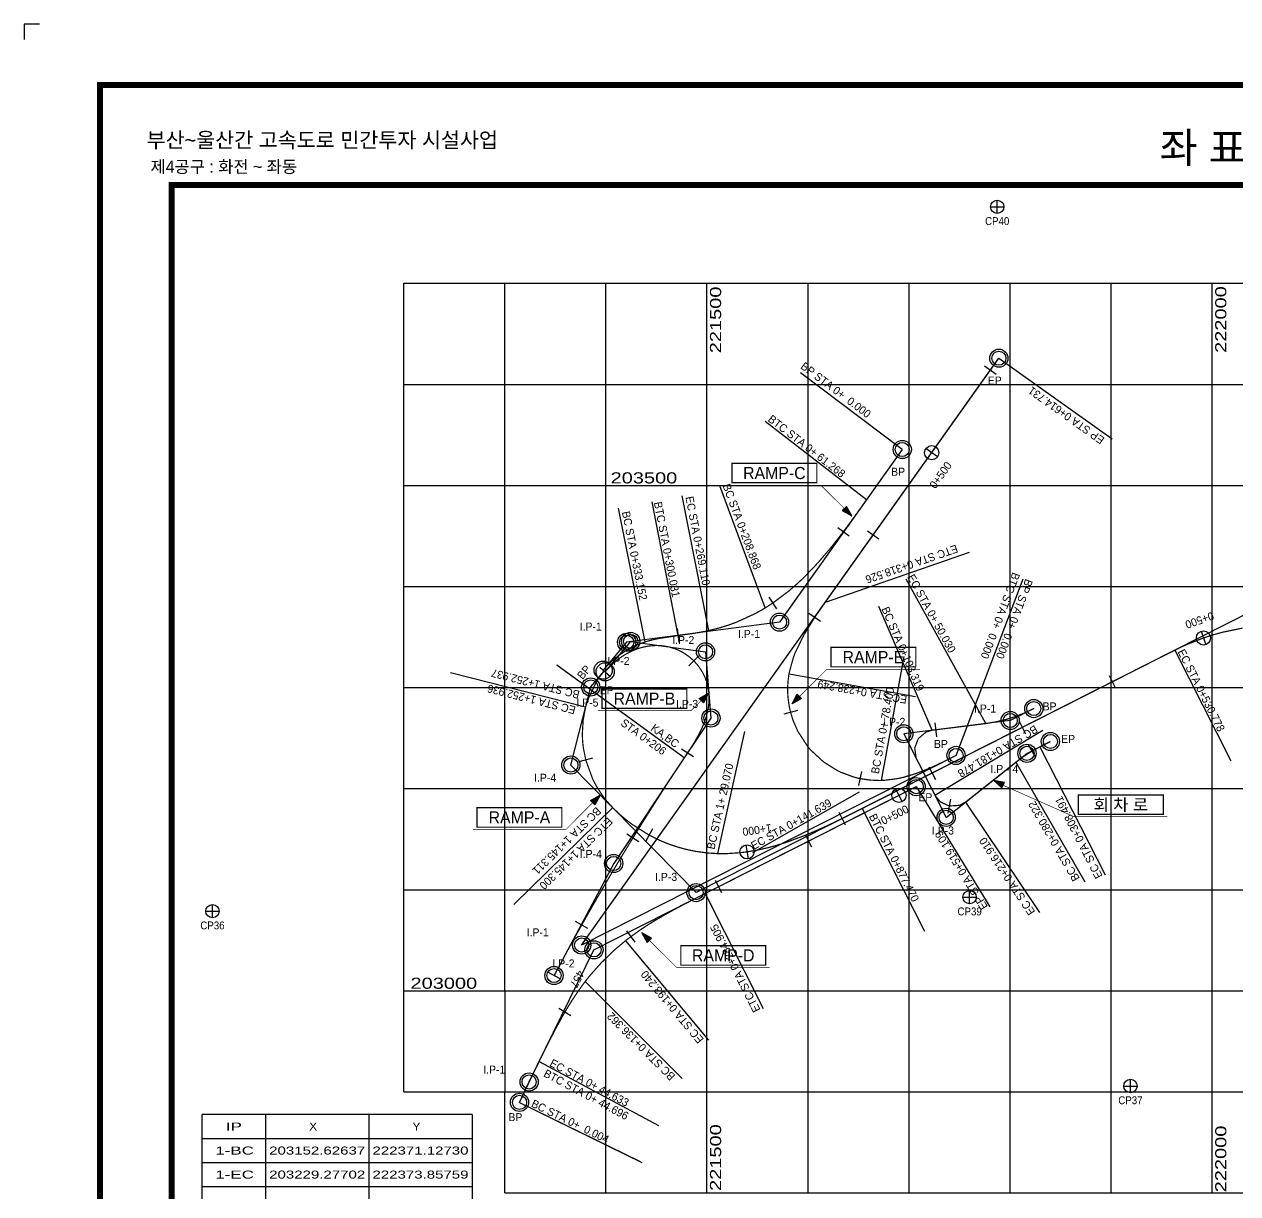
# Model space of a CAD drawing. Header units: millimetres. Extents: x 0 to 841, y 0 to 594.
# Drawn here: x 0 to 400.3, y 208.3 to 594 of the extents above; entities that cross this region are included whole.
import ezdxf
from ezdxf.enums import TextEntityAlignment as Align

# ---------------------------------------------------------------- set-up
doc = ezdxf.new("R2010")
doc.units = ezdxf.units.MM
doc.header["$LTSCALE"] = 10
for name, color, linetype in [('CA-ALGN-CNTL', 2, 'Continuous'), ('CA-ALGN-IPLN', 1, 'Continuous'), ('CA-ALGN-STSM', 2, 'Continuous'), ('CA-ALGN-SUBL', 1, 'Continuous'), ('CA-ALGN-SUBT', 2, 'Continuous'), ('CA-ALGN-TEXT', 3, 'Continuous'), ('CA-LEAL', 1, 'Continuous'), ('CA-LEAT', 3, 'Continuous'), ('CA-TABL-LIN1', 4, 'Continuous'), ('CA-TABL-LIN2', 1, 'Continuous'), ('CA-TABL-TEX1', 6, 'Continuous'), ('CA-TABL-TEX2', 3, 'Continuous'), ('CV-GRID-BORD', 4, 'Continuous'), ('CV-GRID-LINE', 1, 'Continuous'), ('CV-GRID-TEXT', 4, 'Continuous'), ('CV-SURV-SYMB', 3, 'Continuous'), ('CV-SURV-TEXT', 3, 'Continuous'), ('CX-BORD', 3, 'Continuous'), ('CX-BORD-LIN1', 4, 'Continuous'), ('CX-BORD-LIN2', 3, 'Continuous'), ('CX-BORD-TEX2', 7, 'Continuous'), ('CX-BORD-TEX3', 6, 'Continuous'), ('CX-MISC', 2, 'Continuous'), ('CZ-LIN1', 7, 'Continuous')]:
    doc.layers.add(name, color=color, linetype=linetype)
doc.styles.add('GHG1', font='Dotum.ttf')
doc.styles.add('RP2', font='Dotum.ttf')
doc.styles.add('TB_TEXT', font='Dotum.ttf')
doc.styles.add('TB_WBTXT', font='Dotum.ttf')
doc.styles.add('TB_WMTXT', font='Dotum.ttf')

# ---------------------------------------------------------------- blocks, each defined once
blk = doc.blocks.new('CXBLKA1-KHCA-부산~울산409_K2H')
at = {"layer": 'CX-BORD-LIN1', "const_width": 2}
blk.add_lwpolyline([(821, 20), (25, 20), (25, 574), (821, 574)], close=True, dxfattribs=at)
at = {"layer": 'CX-MISC'}
blk.add_lwpolyline([(5, 594), (0, 594), (0, 589)], dxfattribs=at)
at = {"layer": 'CX-BORD-LIN1', "style": 'TB_TEXT'}
for tag, height, p in [('TR_RNUM4', 3, (310.11, 46.64)), ('TR_RDAT4', 3.5, (342.5, 47)), ('TR_DGN4', 3.5, (484.12, 47)), ('TR_CHK4', 3.5, (524.12, 47)), ('TR_APP4', 3.5, (564.12, 47)), ('TR_RNUM3', 3, (310.11, 40.64)), ('TR_RDAT3', 3.5, (342.5, 41)), ('TR_DGN3', 3.5, (484.12, 41)), ('TR_CHK3', 3.5, (524.12, 41)), ('TR_APP3', 3.5, (564.12, 41)), ('TR_RNUM2', 3, (310.11, 34.64)), ('TR_RDAT2', 3.5, (342.5, 35)), ('TR_DGN2', 3.5, (484.12, 35)), ('TR_CHK2', 3.5, (524.12, 35)), ('TR_APP2', 3.5, (564.12, 35)), ('TR_RNUM1', 3, (310.11, 28.64)), ('TR_RDAT1', 3.5, (342.5, 29)), ('TR_DGN1', 3.5, (484.12, 29)), ('TR_CHK1', 3.5, (524.12, 29)), ('TR_APP1', 3.5, (564.12, 29))]:
    blk.add_attdef(tag, text='', height=height, dxfattribs=at).set_placement(p, align=Align.MIDDLE_CENTER)
for tag, p in [('TR_RCON4', (367.3, 47)), ('TR_RCON3', (367.3, 41)), ('TR_RCON2', (367.3, 35)), ('TR_RCON1', (367.3, 29))]:
    blk.add_attdef(tag, text='', height=3.5, dxfattribs=at).set_placement(p, align=Align.MIDDLE_LEFT)
at = {"layer": 'CX-BORD-LIN2', "style": 'TB_TEXT'}
blk.add_attdef('TD_VERSION', text='', height=3, rotation=90, dxfattribs=at).set_placement((825.5, 68.01), align=Align.MIDDLE_CENTER)
at = {"layer": 'CX-BORD-TEX2', "style": 'TB_WMTXT'}
for tag, height, p in [('TB_CNAME', 5, (40.34, 551.83)), ('TB_CSCOP', 4, (41.63, 543.83))]:
    blk.add_attdef(tag, text='', height=height, dxfattribs=at).set_placement(p, align=Align.BOTTOM_LEFT)
at = {"layer": 'CX-BORD-TEX2', "style": 'TB_WBTXT'}
for tag, height, p in [('TB_MTITIL', 10, (423, 553.33)), ('TB_STITL', 7, (423, 538.33))]:
    blk.add_attdef(tag, text='', height=height, dxfattribs=at).set_placement(p, align=Align.MIDDLE_CENTER)
at = {"layer": 'CX-BORD-TEX3', "style": 'TB_TEXT'}
for tag, height, p in [('TD_DCOMP', 4.5, (242.5, 45)), ('TD_CSECT', 4.5, (636, 45)), ('TD_DNAME_TOP', 4.5, (780, 45)), ('TD_DNAME_MAIN', 4.5, (780, 39.01)), ('TD_CCOMP', 4.5, (242.5, 35)), ('TD_HSCAL', 4.5, (651.7, 35.24)), ('TD_VSCAL', 4.5, (680.78, 35.24)), ('TD_DNAME_BOT', 3, (780, 33.65)), ('TD_CNAME', 4.5, (90, 25.75)), ('TD_FIELD', 4.5, (207.5, 25.53)), ('TD_CSTEP', 4.5, (278.24, 25.53)), ('TD_DWGCODE', 4.5, (666, 25.39)), ('TD_DWGNO', 4.5, (780, 25.39))]:
    blk.add_attdef(tag, text='', height=height, dxfattribs=at).set_placement(p, align=Align.MIDDLE_CENTER)
at = {"layer": 'CX-BORD-TEX3', "style": 'TB_TEXT', "width": 0.9}
blk.add_attdef('TD_CDIST', text='', height=4, dxfattribs=at).set_placement((681, 45), align=Align.MIDDLE_CENTER)

msp = doc.modelspace()

# ---------------------------------------------------------------- linework, layer by layer
at = {"layer": 'CA-ALGN-CNTL', "const_width": 0.4}
for points in [[(307.4, 352.88), (307.4, 352.88), (305.91, 352.13), (305.62, 351.98), (302.03, 350.21), (301.88, 350.14), (301.42, 349.92), (300.97, 349.71), (300.67, 349.57), (300.37, 349.43), (299.91, 349.22), (298.39, 348.55), (295.29, 347.31), (294.67, 347.08), (294.35, 346.97), (290.53, 345.8), (290.21, 345.72), (288.91, 345.41), (287.93, 345.21), (283.8, 344.68), (283.47, 344.66), (283.37, 344.66), (283.3, 344.66), (282.83, 344.64), (282.3, 344.62), (281.97, 344.62), (279, 344.75), (278.87, 344.77), (276.33, 345.13), (276.17, 345.16), (275.68, 345.26), (274.86, 345.44), (274.7, 345.48), (273.9, 345.69), (273.57, 345.78), (269.36, 347.34), (268.31, 347.85), (268.16, 347.92), (263.65, 350.76), (259.5, 354.6), (258.84, 355.36), (258.59, 355.67), (258.32, 356), (255.16, 360.9), (253.69, 364.26), (253.52, 364.73), (252.79, 367.12), (252.36, 369.07), (252.33, 369.23), (252.22, 369.89), (252.19, 370.06), (251.95, 372.04), (251.93, 372.37), (251.86, 373.54), (251.85, 373.7), (251.85, 374.04), (251.84, 374.7), (251.87, 375.87), (252, 377.7), (252.04, 378.03), (252.17, 379.02), (252.22, 379.35), (252.28, 379.76), (252.39, 380.34), (253.71, 385.14), (254.3, 386.71), (257.22, 392.7), (260.75, 398.35), (260.94, 398.63), (261.69, 399.73), (262.08, 400.27), (262.17, 400.41), (264, 403), (264.19, 403.27), (264.29, 403.41), (264.58, 403.81), (266.51, 406.53), (266.61, 406.66), (266.9, 407.07), (267.19, 407.48), (267.38, 407.75), (267.48, 407.89), (268.44, 409.24), (272.21, 414.54), (272.31, 414.68), (272.4, 414.81), (276.17, 420.11), (276.94, 421.2), (277.04, 421.33), (279.65, 425), (279.74, 425.13), (280.03, 425.54), (280.32, 425.95), (280.48, 426.17), (280.57, 426.3), (280.71, 426.49), (281.58, 427.72), (282.54, 429.07), (282.74, 429.35), (283.51, 430.43), (283.7, 430.7), (283.9, 430.97), (284.48, 431.79), (284.77, 432.2), (285.15, 432.74), (285.35, 433.01), (286.99, 435.32), (287.08, 435.46), (287.76, 436.41), (288.22, 437.06), (288.44, 437.36), (289.11, 438.31), (289.5, 438.85), (291.28, 441.35), (291.63, 441.84), (292.2, 442.66), (292.4, 442.93), (294.52, 445.91), (294.91, 446.46), (295.49, 447.27), (296.45, 448.63), (296.84, 449.17), (297.81, 450.53), (298, 450.8), (298.58, 451.62), (298.77, 451.89), (299.35, 452.71), (300.13, 453.79), (300.42, 454.2), (301.86, 456.24), (302.06, 456.51), (303.22, 458.14), (303.99, 459.22), (307.08, 463.57), (310.94, 469), (314.81, 474.44), (318.67, 479.87), (321.52, 483.87)], [(289.64, 453.77), (289.16, 453.09), (286.84, 449.83), (286.65, 449.56), (286.36, 449.16), (286.16, 448.88), (285.78, 448.34), (284.23, 446.17), (283.75, 445.49), (283.56, 445.22), (282.4, 443.59), (281.91, 442.91), (281.72, 442.64), (280.56, 441.01), (280.37, 440.74), (279.79, 439.92), (279.4, 439.38), (278.92, 438.7), (278.82, 438.56), (278.34, 437.88), (278.24, 437.75), (278.05, 437.48), (277.8, 437.13), (277.18, 436.25), (276.99, 435.98), (276.41, 435.17), (276.12, 434.76), (275.92, 434.49), (275.73, 434.22), (275.15, 433.4), (274.17, 432.05), (273.98, 431.78), (270.22, 426.68), (267.16, 422.73), (266.85, 422.33), (266.12, 421.43), (261.79, 416.36), (257.17, 411.55), (255.23, 409.72), (252.22, 407.1), (246.88, 403.1), (244.4, 401.5), (243.5, 400.97), (241.17, 399.67), (235.12, 396.89), (232.62, 395.96), (228.79, 394.78), (228.47, 394.7), (226.21, 394.14), (225.85, 394.06), (224.9, 393.86), (224.58, 393.79), (222.94, 393.49), (222.28, 393.37), (222.12, 393.35), (220.8, 393.14), (220.64, 393.11), (218.99, 392.87), (218.66, 392.82), (217, 392.6), (216.67, 392.55), (216.01, 392.47), (215.68, 392.42), (215.68, 392.42), (215.67, 392.42), (215.35, 392.38), (209.1, 391.41), (208.44, 391.27), (208.18, 391.21), (208.02, 391.18), (207.95, 391.16), (207.86, 391.14), (207.79, 391.13), (207.69, 391.1), (207.31, 391.01), (205.38, 390.49), (204.85, 390.32), (202.71, 389.54), (201.33, 388.93), (201.03, 388.79), (200.44, 388.5), (200.29, 388.42), (198.54, 387.44), (198.4, 387.36), (196.86, 386.36), (196.59, 386.16), (196.05, 385.77), (194.74, 384.74), (194.24, 384.31), (193.5, 383.64), (193.01, 383.17), (192.08, 382.22), (191.85, 381.98), (190.99, 381), (190.98, 380.99), (190.98, 380.99), (190.98, 380.99)], [(401.92, 394.87), (395.39, 393.52), (392.5, 392.73), (392.18, 392.63), (391.7, 392.49), (391.07, 392.29), (390.59, 392.14), (389.64, 391.82), (389.01, 391.61), (383.73, 389.55), (382.82, 389.14), (382.06, 388.8), (379.58, 387.6), (378.91, 387.26), (378.02, 386.81), (376.83, 386.21), (375.05, 385.31), (372.97, 384.25), (370.88, 383.2), (370.44, 382.97), (368.51, 381.99), (368.48, 381.98), (368.36, 381.92), (366.42, 380.94), (365.98, 380.71), (365.38, 380.41), (365.23, 380.34), (364.94, 380.19), (363, 379.21), (362.41, 378.91), (358.99, 377.18), (355.12, 375.22), (353.04, 374.17), (349.17, 372.21), (347.09, 371.15), (344.71, 369.95), (344.71, 369.95), (341.14, 368.14), (340.4, 367.77), (340.34, 367.74), (338.17, 366.64), (337.28, 366.19), (335.2, 365.13), (334.3, 364.68), (330.88, 362.95), (330.59, 362.8), (329.25, 362.12), (326.87, 360.92), (326.72, 360.84), (324.49, 359.71), (324.19, 359.56), (323.6, 359.26), (323.3, 359.11), (322.56, 358.73), (320.03, 357.45), (317.35, 356.1), (312.45, 353.62), (312, 353.39), (311.4, 353.09), (310.66, 352.71), (309.17, 351.96), (309.03, 351.88), (305.75, 350.23), (305.46, 350.08), (304.27, 349.48), (303.82, 349.25), (299.95, 347.29), (299.81, 347.22), (299.51, 347.07), (299.36, 346.99), (299.21, 346.92), (297.72, 346.16), (297.72, 346.16), (294.45, 344.51), (294.16, 344.36), (293.56, 344.06), (292.97, 343.75), (292.97, 343.75), (291.18, 342.85), (289.32, 341.91), (289.32, 341.91), (288.5, 341.5), (288.21, 341.35), (287.61, 341.04), (281.66, 338.03), (281.07, 337.73), (280.77, 337.58), (280.03, 337.21), (279.88, 337.13), (276.47, 335.4), (275.72, 335.02), (275.12, 334.72), (274.82, 334.57), (273.78, 334.05), (273.63, 333.97), (272.44, 333.37), (272, 333.15), (271.25, 332.78), (269.76, 332.04), (267.81, 331.09), (265.25, 329.87), (263.74, 329.17), (257.62, 326.52), (251.37, 324.21), (248.19, 323.22), (247.96, 323.16), (247.96, 323.16), (246.58, 322.77), (244.97, 322.36), (243.02, 321.91), (243.02, 321.91), (242.89, 321.88), (242.72, 321.85), (242.63, 321.82), (238.43, 321.08), (236.11, 320.79), (235.78, 320.76), (231.79, 320.5), (228.76, 320.5), (226.13, 320.65), (225.79, 320.68), (225.13, 320.74), (221.83, 321.19), (221.4, 321.27), (219.54, 321.63), (219.21, 321.71), (218.56, 321.86), (217.91, 322.02), (217.43, 322.14), (216.95, 322.27), (216.14, 322.5), (215.03, 322.83), (213.45, 323.36), (213.13, 323.47), (212.2, 323.82), (210.65, 324.44), (209.12, 325.11), (206.14, 326.6), (200.51, 330.16), (198.91, 331.36), (197.88, 332.2), (196.99, 332.96), (196.86, 333.07), (195.65, 334.17), (195.58, 334.24), (195.39, 334.42), (194.13, 335.66), (194.13, 335.66), (194.13, 335.66), (192.18, 337.81), (190.95, 339.38), (189.1, 342.15), (188.12, 343.9), (187.97, 344.19), (187.52, 345.09), (185.24, 351.34), (184.45, 355.26), (184.43, 355.43), (184.29, 356.58), (184.18, 357.91), (184.12, 359.24), (184.11, 359.58), (184.11, 359.91), (184.1, 360.08), (184.38, 364.57), (185.18, 368.8), (185.18, 368.8), (185.72, 370.65), (185.75, 370.74), (185.85, 371.06), (188.68, 377.08), (189.03, 377.64), (189.59, 378.48), (191.3, 380.72), (191.3, 380.72)], [(191.62, 380.45), (192.05, 380.96), (192.39, 381.33), (192.5, 381.45), (192.61, 381.57), (192.96, 381.94), (193.24, 382.22), (193.38, 382.36), (193.43, 382.41), (193.91, 382.87), (194.4, 383.32), (194.9, 383.76), (195.42, 384.19), (195.94, 384.6), (196.48, 384.99), (197.02, 385.38), (197.58, 385.74), (198, 386.01), (198.14, 386.1), (198.72, 386.43), (199.31, 386.75), (199.9, 387.05), (200.51, 387.33), (200.66, 387.4), (200.81, 387.47), (201.12, 387.6), (201.43, 387.72), (201.74, 387.84), (201.89, 387.9), (202.37, 388.06), (203, 388.27), (203.64, 388.45), (204.29, 388.62), (204.94, 388.76), (205.59, 388.88), (205.96, 388.93), (205.96, 388.93), (206.25, 388.97), (206.92, 389.04), (207.58, 389.09), (207.91, 389.11), (207.98, 389.11), (208.05, 389.11), (208.08, 389.11), (208.15, 389.12), (208.25, 389.12), (208.41, 389.12), (208.58, 389.12), (208.91, 389.12), (209.58, 389.09), (210.25, 389.05), (210.91, 388.97), (211.03, 388.95), (211.03, 388.95), (211.57, 388.87), (212.22, 388.75), (212.87, 388.6), (213.51, 388.42), (214.15, 388.22), (214.78, 388), (215.4, 387.75), (216.01, 387.48), (216.31, 387.33), (216.6, 387.18), (216.75, 387.1), (217.19, 386.86), (217.76, 386.52), (218.32, 386.16), (218.87, 385.78), (219.4, 385.37), (219.91, 384.95), (220.41, 384.5), (220.89, 384.04), (221.35, 383.56), (221.79, 383.06), (222.01, 382.8), (222.21, 382.55), (222.62, 382.01), (222.81, 381.74), (223, 381.47), (223.36, 380.91), (223.53, 380.62), (223.7, 380.33), (223.86, 380.04), (224.01, 379.75), (224.31, 379.15), (224.58, 378.54), (224.82, 377.92), (224.99, 377.45), (225.05, 377.29), (225.1, 377.13), (225.24, 376.65), (225.42, 376.01), (225.56, 375.36), (225.64, 374.97), (225.69, 374.7), (225.78, 374.04), (225.86, 373.38), (225.87, 373.26), (225.87, 373.26), (225.9, 372.72), (225.92, 372.38), (225.92, 372.05), (225.92, 371.38), (225.89, 370.72), (225.84, 370.05), (225.77, 369.39), (225.68, 368.73), (225.65, 368.57), (225.64, 368.5), (225.57, 368.07), (225.5, 367.75), (225.43, 367.42), (225.28, 366.77), (225.2, 366.45), (225.11, 366.13), (224.92, 365.49), (224.77, 365.01), (224.72, 364.85), (224.56, 364.38), (224.5, 364.22), (224.27, 363.6), (224.02, 362.98), (223.76, 362.36), (223.49, 361.75), (223.21, 361.15), (222.91, 360.55), (222.61, 359.96), (222.3, 359.37), (222.14, 359.08), (221.97, 358.79), (221.73, 358.35), (221.64, 358.21), (221.31, 357.63), (220.97, 357.06), (220.62, 356.49), (220.53, 356.35), (220.26, 355.93), (220.17, 355.79), (219.91, 355.36), (219.73, 355.08), (219.6, 354.89), (219.54, 354.8), (219.18, 354.25), (218.81, 353.69), (218.44, 353.13), (218.07, 352.58), (217.73, 352.06), (217.73, 352.06), (217.7, 352.02), (217.33, 351.47), (216.96, 350.92), (216.78, 350.64), (216.6, 350.36), (216.23, 349.81), (215.86, 349.25), (215.49, 348.69), (215.31, 348.42), (215.12, 348.14), (215.03, 348), (214.94, 347.86), (214.85, 347.72), (214.75, 347.58), (214.39, 347.02), (214.2, 346.75), (214.02, 346.47), (213.66, 345.91), (213.29, 345.35), (212.93, 344.79), (212.56, 344.24), (212.2, 343.68), (211.83, 343.12), (211.47, 342.56), (211.11, 342), (210.75, 341.44), (210.65, 341.3), (210.47, 341.02), (210.38, 340.88), (210.02, 340.32), (209.66, 339.76), (209.48, 339.48), (209.3, 339.2), (209.12, 338.92), (208.94, 338.64), (208.58, 338.08), (208.22, 337.52), (207.86, 336.95), (207.5, 336.39), (207.33, 336.11), (207.15, 335.83), (206.97, 335.55), (206.79, 335.27), (206.43, 334.7), (206.08, 334.14), (205.86, 333.8), (205.72, 333.58), (205.36, 333.01), (205.33, 332.96), (205.01, 332.45), (204.65, 331.88), (204.3, 331.32), (203.95, 330.75), (203.59, 330.19), (203.24, 329.62), (202.89, 329.06), (202.8, 328.92), (202.54, 328.49), (202.18, 327.92), (201.83, 327.36), (201.48, 326.79), (201.13, 326.22), (200.78, 325.66), (200.43, 325.09), (200.08, 324.52), (199.74, 323.95), (199.39, 323.38), (199.04, 322.81), (198.69, 322.24), (198.35, 321.67), (198, 321.1), (197.66, 320.53), (197.31, 319.96), (196.97, 319.39), (196.62, 318.82), (196.28, 318.25), (195.93, 317.68), (195.59, 317.11), (195.25, 316.54), (194.91, 315.96), (194.57, 315.39), (194.22, 314.82), (193.88, 314.25), (193.54, 313.67), (193.2, 313.1), (192.86, 312.53), (192.53, 311.95), (192.36, 311.66), (192.19, 311.38), (191.85, 310.8), (191.51, 310.23), (191.17, 309.65), (190.84, 309.08), (190.5, 308.5), (190.17, 307.92), (189.83, 307.35), (189.5, 306.77), (189.16, 306.19), (188.83, 305.62), (188.5, 305.04), (188.16, 304.46), (187.83, 303.88), (187.5, 303.31), (187.17, 302.73), (186.84, 302.15), (186.67, 301.86), (186.51, 301.57), (186.46, 301.48), (186.21, 301.05), (186.18, 300.99), (185.85, 300.41), (185.71, 300.18), (185.52, 299.83), (185.19, 299.25), (184.86, 298.67), (184.53, 298.09), (184.2, 297.51), (183.88, 296.93), (183.55, 296.35), (183.23, 295.77), (182.9, 295.18), (182.57, 294.6), (182.25, 294.02), (181.93, 293.44), (181.6, 292.86), (181.28, 292.27), (180.96, 291.69), (180.63, 291.11), (180.39, 290.67), (180.31, 290.52), (180.23, 290.38), (180.15, 290.23), (179.99, 289.94), (179.67, 289.35), (179.35, 288.77), (179.03, 288.18), (178.71, 287.6), (178.39, 287.01), (178.07, 286.43), (177.76, 285.84), (177.44, 285.25), (177.12, 284.67), (176.8, 284.08), (176.49, 283.49), (176.17, 282.91), (175.86, 282.32), (175.54, 281.73), (175.23, 281.14), (174.91, 280.56), (174.76, 280.28)], [(333.03, 368.33), (332.51, 368.07), (330.02, 366.9), (326.92, 365.68), (323.73, 364.69), (320.49, 363.93), (317.2, 363.4), (317.19, 363.39), (313.89, 362.98), (310.58, 362.57), (307.28, 362.16), (303.97, 361.75), (300.66, 361.34), (299.56, 361.2), (297.44, 360.57), (294.93, 358.42), (293.76, 355.34), (294.21, 352.07), (294.44, 351.57), (295.7, 349.09), (297.21, 346.11), (298.71, 343.14), (300.22, 340.17), (300.44, 339.73), (302.22, 337.54), (305.22, 336.18), (308.51, 336.42), (310.53, 337.51), (311.33, 338.15), (313.95, 340.22), (316.56, 342.29), (319.17, 344.36), (321.79, 346.43), (324.4, 348.5), (327.01, 350.57), (327.1, 350.64), (329.69, 352.55), (332.51, 354.34), (334.99, 355.69), (335.44, 355.92), (338.42, 357.42), (338.52, 357.48)], [(163.38, 238.46), (163.38, 238.46), (166.24, 244.48), (169.14, 250.48), (169.82, 251.87), (169.83, 251.89), (172.08, 256.46), (175.11, 262.4), (178.34, 268.23), (179.72, 270.52), (180.42, 271.65), (181.51, 273.33), (181.88, 273.89), (181.97, 274.02), (182.53, 274.85), (182.82, 275.26), (183.2, 275.81), (183.98, 276.89), (185.05, 278.32), (185.8, 279.27), (186.32, 279.92), (186.87, 280.59), (190.17, 284.3), (194.34, 288.38), (194.96, 288.94), (198.34, 291.77), (200.13, 293.14), (203.12, 295.27), (205.06, 296.56), (205.62, 296.92), (207.89, 298.33), (208.74, 298.84), (211.34, 300.35), (212.5, 301), (215.13, 302.44), (217.19, 303.54), (217.49, 303.69), (217.78, 303.85), (223.12, 306.58), (224.58, 307.32), (229.07, 309.6), (234.13, 312.15), (234.72, 312.46), (235.02, 312.61), (240.97, 315.62), (243.05, 316.67), (243.49, 316.9), (244.39, 317.35), (244.53, 317.42), (246.17, 318.25), (246.32, 318.33), (246.62, 318.48), (246.62, 318.48), (246.77, 318.55), (246.77, 318.55), (246.91, 318.63), (248.1, 319.23), (249.09, 319.73), (252.86, 321.64), (258.81, 324.65), (262.38, 326.46), (264.76, 327.66), (266.54, 328.57), (267.14, 328.87), (267.73, 329.17), (270.71, 330.67), (272.19, 331.43), (272.64, 331.65), (273.23, 331.95), (273.53, 332.1), (275.17, 332.93), (276.65, 333.68), (277.1, 333.91), (278.74, 334.74), (279.03, 334.89), (280.52, 335.64), (280.67, 335.72), (282.6, 336.7), (286.76, 338.8), (287.06, 338.95), (288.55, 339.71), (289.44, 340.16), (290.04, 340.46), (290.48, 340.69), (290.78, 340.84), (291.23, 341.06), (291.52, 341.21), (292.12, 341.51), (292.27, 341.59), (294.23, 342.58)]]:
    msp.add_lwpolyline(points, dxfattribs=at)
at = {"layer": 'CA-ALGN-IPLN', "linetype": 'Continuous'}
for p, q in [((191.62, 380.45), (200.05, 390.48)), ((200.05, 390.48), (211.03, 388.95)), ((211.03, 388.95), (224.74, 387.05)), ((224.74, 387.05), (225.87, 373.26)), ((225.87, 373.26), (226.52, 365.22)), ((226.52, 365.22), (217.73, 352.06)), ((217.73, 352.06), (194.45, 317.24)), ((194.45, 317.24), (174.76, 280.28))]:
    msp.add_line(p, q, dxfattribs=at)
at = {"layer": 'CA-ALGN-IPLN'}
for points in [[(307.4, 352.88), (183.88, 290.35), (321.52, 483.87)], [(289.64, 453.77), (249.15, 396.84), (198.72, 390.19), (190.98, 380.99)], [(515.59, 326.12), (534.65, 344.37), (414.11, 405.08), (221.63, 307.64), (180.33, 349.71), (186.88, 375.46), (191.3, 380.72)], [(333.03, 368.33), (325.26, 364.4), (290.15, 360.03), (304.13, 332.45), (330.79, 353.56), (338.52, 357.48)], [(163.38, 238.46), (166.54, 245.19), (187.93, 288.77), (294.23, 342.58)]]:
    msp.add_lwpolyline(points, dxfattribs=at)
at = {"layer": 'CA-ALGN-STSM', "linetype": 'Continuous'}
for p, q in [((320.57, 478.52), (316.77, 481.22)), ((301.25, 451.35), (297.45, 454.06)), ((301.25, 451.35), (297.45, 454.06)), ((268.36, 428.09), (272.09, 425.28)), ((281.93, 424.19), (278.13, 426.89)), ((245.58, 405.03), (248.19, 401.17)), ((262.69, 397.04), (258.82, 399.66)), ((215.38, 394.74), (215.99, 390.11)), ((388.24, 393.81), (389.78, 389.4)), ((388.24, 393.81), (389.78, 389.4)), ((211.03, 388.95), (211.03, 388.95)), ((222.54, 385.69), (219.23, 382.39)), ((189.83, 381.95), (193.41, 378.95)), ((191.62, 380.45), (191.62, 380.45)), ((357.93, 379.26), (360.04, 375.09)), ((225.87, 373.26), (225.87, 373.26)), ((255.05, 367.7), (250.53, 366.53)), ((300.37, 363.65), (300.95, 359.02)), ((328.19, 364.2), (330.3, 360.04)), ((333.69, 352.32), (331.33, 356.35)), ((220.76, 352.4), (216.87, 354.98)), ((187.5, 351.93), (182.98, 350.75)), ((217.73, 352.06), (217.73, 352.06)), ((298.45, 349.15), (300.56, 344.99)), ((276.16, 347.54), (275.2, 342.98)), ((289.6, 337.63), (287.5, 341.79)), ((289.6, 337.63), (287.5, 341.79)), ((304.81, 333.88), (305.63, 338.47)), ((268.73, 334.13), (270.79, 329.94)), ((207.26, 328.66), (205.03, 324.55)), ((202.77, 324.43), (198.8, 326.88)), ((259.86, 322.57), (257.76, 326.73)), ((238.09, 323.39), (238.76, 318.77)), ((238.09, 323.39), (238.76, 318.77)), ((230.12, 307.51), (228.02, 311.68)), ((185.91, 295.79), (181.84, 298.07)), ((201.52, 291.27), (198.74, 295.01)), ((176.82, 279.18), (172.7, 281.37)), ((180.36, 267.05), (176.33, 269.41))]:
    msp.add_line(p, q, dxfattribs=at)
for centre, radius in [((321.52, 483.87), 3), ((321.52, 483.87), 2.33), ((289.64, 453.77), 3), ((289.64, 453.77), 2.33), ((299.35, 452.71), 2.33), ((249.15, 396.84), 3), ((249.15, 396.84), 2.33), ((198.72, 390.19), 3), ((198.72, 390.19), 2.33), ((200.05, 390.48), 3), ((200.05, 390.48), 2.33), ((389.01, 391.61), 2.33), ((224.74, 387.05), 3), ((224.74, 387.05), 2.33), ((190.98, 380.99), 3), ((191.62, 380.45), 3), ((186.88, 375.46), 3), ((186.88, 375.46), 2.33), ((333.03, 368.33), 3), ((333.03, 368.33), 2.33), ((226.52, 365.22), 3), ((226.52, 365.22), 2.33), ((325.26, 364.4), 3), ((325.26, 364.4), 2.33), ((290.15, 360.03), 3), ((290.15, 360.03), 2.33), ((338.52, 357.48), 3), ((330.79, 353.56), 3), ((338.52, 357.48), 2.33), ((180.33, 349.71), 3), ((307.4, 352.88), 3), ((307.4, 352.88), 2.33), ((330.79, 353.56), 2.33), ((180.33, 349.71), 2.33), ((294.23, 342.58), 3), ((294.23, 342.58), 2.33), ((288.55, 339.71), 2.33), ((304.13, 332.45), 3), ((304.13, 332.45), 2.33), ((238.43, 321.08), 2.33), ((194.45, 317.24), 3), ((194.45, 317.24), 2.33), ((221.63, 307.64), 3), ((221.63, 307.64), 2.33), ((183.88, 290.35), 3), ((183.88, 290.35), 2.33), ((187.93, 288.77), 3), ((187.93, 288.77), 2.33), ((174.76, 280.28), 3), ((174.76, 280.28), 2.33), ((174.76, 280.28), 2.33), ((174.76, 280.28), 2.33), ((166.54, 245.19), 3), ((166.54, 245.19), 2.33), ((163.38, 238.46), 3), ((163.38, 238.46), 2.33)]:
    msp.add_circle(centre, radius, dxfattribs=at)
at = {"layer": 'CA-ALGN-SUBL', "linetype": 'Continuous'}
for p, q in [((321.52, 483.87), (358.9, 457.28)), ((289.64, 453.77), (256.12, 479.1)), ((277.8, 437.13), (244.44, 463.04)), ((244.4, 401.5), (229.42, 441.83)), ((215.67, 392.42), (207.14, 436.56)), ((225.85, 394.06), (217.05, 438.49)), ((204.85, 390.32), (196.08, 434.43)), ((264.29, 403.41), (311.86, 419.94)), ((317.19, 363.39), (290.95, 411.04)), ((307.4, 352.88), (329.52, 411.15)), ((299.56, 361.2), (281.92, 401.95)), ((282.83, 344.64), (290.29, 385.53)), ((379.58, 387.6), (398.03, 351.15)), ((217.73, 352.06), (175.68, 382.66)), ((185.18, 368.8), (140.6, 380.13)), ((252.28, 379.76), (293.96, 372.32)), ((228.76, 320.5), (237.74, 360.73)), ((300.44, 339.73), (336.06, 361.16)), ((334.99, 355.69), (356.57, 313.53)), ((327.1, 350.64), (349.9, 311.23)), ((275.38, 340.73), (240.26, 320.76)), ((294.23, 342.58), (318.48, 302.97)), ((310.53, 337.51), (334.87, 301.07)), ((194.13, 335.66), (161.55, 303.68)), ((276.47, 335.4), (296.97, 294.9)), ((224.58, 307.32), (243.79, 269.38)), ((198.34, 291.77), (225.72, 258.96)), ((185.05, 278.32), (217, 246.36)), ((169.83, 251.89), (209.22, 230.83)), ((169.84, 251.91), (209.19, 230.86)), ((163.38, 238.46), (203.72, 218.67)), ((163.38, 238.45), (202.91, 219.07))]:
    msp.add_line(p, q, dxfattribs=at)
at = {"layer": 'CA-LEAL', "flags": 128}
for points in [[(233.45, 449.21, 0.4, 0.4, 0), (233.45, 442.81, 0.4, 0.4, 0), (261.45, 442.81, 0.4, 0.4, 0), (261.45, 449.21, 0.4, 0.4, 0)], [(266.12, 388.5, 0.4, 0.4, 0), (266.12, 382.1, 0.4, 0.4, 0), (294.12, 382.1, 0.4, 0.4, 0), (294.12, 388.5, 0.4, 0.4, 0)], [(190.59, 374.81, 0.4, 0.4, 0), (190.59, 368.41, 0.4, 0.4, 0), (218.59, 368.41, 0.4, 0.4, 0), (218.59, 374.81, 0.4, 0.4, 0)], [(149.35, 335.64, 0.4, 0.4, 0), (149.35, 329.24, 0.4, 0.4, 0), (177.35, 329.24, 0.4, 0.4, 0), (177.35, 335.64, 0.4, 0.4, 0)]]:
    msp.add_lwpolyline(points, format="xyseb", close=True, dxfattribs=at)
for points in [[(270.55, 434.29, 0.2, 0.2, 0), (262.78, 442.01, 0.2, 0.2, 0), (232.12, 442.01, 0.2, 0.2, 0)], [(255.74, 372.31, 0.2, 0.2, 0), (264.78, 381.3, 0.2, 0.2, 0), (295.45, 381.3, 0.2, 0.2, 0)], [(189.26, 367.61, 0.2, 0.2, 0), (219.93, 367.61, 0.2, 0.2, 0), (223.31, 370.94, 0.2, 0.2, 0)], [(346.41, 332.64, 0.2, 0.2, 0), (320.37, 344.16, 0.2, 0.2, 0)], [(148.01, 328.44, 0.2, 0.2, 0), (178.68, 328.44, 0.2, 0.2, 0), (187.54, 337.3, 0.2, 0.2, 0)]]:
    msp.add_lwpolyline(points, format="xyseb", dxfattribs=at)
for points in [[(269.86, 433.6), (273.01, 431.85), (271.27, 435.01)], [(222.62, 371.63), (225.77, 373.38), (224.03, 370.22)], [(256.44, 371.61), (253.28, 369.87), (255.02, 373.03)], [(323.38, 344), (319.82, 344.6), (322.51, 342.2)], [(186.84, 338.01), (189.99, 339.75), (188.25, 336.59)], [(206.9, 292.61), (203.74, 294.35), (205.48, 291.2)]]:
    msp.add_lwpolyline(points, close=True, dxfattribs=at)
at = {"layer": 'CA-LEAL', "const_width": 0.4, "flags": 128}
for points in [[(347.74, 339.84), (347.74, 333.44), (375.74, 333.44), (375.74, 339.84)], [(216.58, 290.13), (216.58, 283.73), (244.58, 283.73), (244.58, 290.13)]]:
    msp.add_lwpolyline(points, close=True, dxfattribs=at)
at = {"layer": 'CA-LEAL', "const_width": 0.2, "flags": 128}
for points in [[(346.41, 332.64), (377.07, 332.64)], [(245.91, 282.93), (215.24, 282.93), (206.2, 291.91)]]:
    msp.add_lwpolyline(points, dxfattribs=at)
at = {"layer": 'CA-LEAL'}
for points in [[(271.27, 435.01), (269.86, 433.6), (273.01, 431.85)], [(224.03, 370.22), (222.62, 371.63), (225.77, 373.38)], [(255.02, 373.03), (256.44, 371.61), (253.28, 369.87)], [(322.51, 342.2), (323.38, 344), (319.82, 344.6)], [(188.25, 336.59), (186.84, 338.01), (189.99, 339.75)], [(205.48, 291.2), (206.9, 292.61), (203.74, 294.35)]]:
    msp.add_solid(points, dxfattribs=at)
at = {"layer": 'CA-TABL-LIN1', "linetype": 'Continuous'}
for p, q in [((147.75, 234.45), (58.71, 234.45)), ((58.71, 131.49), (58.71, 234.45)), ((147.75, 234.45), (147.75, 131.49)), ((58.71, 226.53), (147.75, 226.53))]:
    msp.add_line(p, q, dxfattribs=at)
at = {"layer": 'CA-TABL-LIN2', "linetype": 'Continuous'}
for p, q in [((79.59, 234.45), (79.59, 131.49)), ((113.67, 234.45), (113.67, 131.49)), ((58.71, 218.61), (147.75, 218.61)), ((58.71, 210.69), (147.75, 210.69))]:
    msp.add_line(p, q, dxfattribs=at)
at = {"layer": 'CV-GRID-BORD', "linetype": 'Continuous'}
for p, q in [((125.21, 341.92), (125.21, 375.25)), ((125.21, 308.58), (125.21, 341.92)), ((125.21, 275.25), (125.21, 308.58)), ((125.21, 241.92), (125.21, 275.25)), ((125.21, 241.92), (158.55, 241.92)), ((158.55, 208.58), (158.55, 241.92))]:
    msp.add_line(p, q, dxfattribs=at)
for points in [[(125.21, 375.25), (125.21, 508.58), (291.88, 508.58), (325.21, 508.58), (358.55, 508.58), (391.88, 508.58), (425.21, 508.58), (458.55, 508.58), (491.88, 508.58), (525.21, 508.58), (591.88, 508.58), (591.88, 408.58)], [(158.55, 208.58), (191.88, 208.58), (225.21, 208.58), (258.55, 208.58), (291.88, 208.58), (325.21, 208.58), (358.55, 208.58), (391.88, 208.58), (425.21, 208.58), (458.55, 208.58), (491.88, 208.58), (525.21, 208.58), (558.55, 208.58), (591.88, 208.58)]]:
    msp.add_lwpolyline(points, dxfattribs=at)
at = {"layer": 'CV-GRID-LINE', "linetype": 'Continuous'}
for p, q in [((158.55, 375.25), (158.55, 508.58)), ((191.88, 408.58), (191.88, 508.58)), ((225.21, 408.58), (225.21, 508.58)), ((258.55, 408.58), (258.55, 508.58)), ((291.88, 408.58), (291.88, 508.58)), ((325.21, 408.58), (325.21, 508.58)), ((358.55, 408.58), (358.55, 508.58)), ((391.88, 408.58), (391.88, 508.58)), ((125.21, 441.92), (225.21, 441.92)), ((225.21, 441.92), (258.55, 441.92)), ((258.55, 441.92), (291.88, 441.92)), ((291.88, 441.92), (325.21, 441.92)), ((325.21, 441.92), (358.55, 441.92)), ((358.55, 441.92), (391.88, 441.92)), ((391.88, 441.92), (425.21, 441.92)), ((125.21, 408.58), (225.21, 408.58)), ((191.88, 375.25), (191.88, 408.58)), ((225.21, 375.25), (225.21, 408.58)), ((225.21, 408.58), (258.55, 408.58)), ((258.55, 375.25), (258.55, 408.58)), ((258.55, 408.58), (291.88, 408.58)), ((291.88, 375.25), (291.88, 408.58)), ((291.88, 408.58), (325.21, 408.58)), ((325.21, 375.25), (325.21, 408.58)), ((325.21, 408.58), (358.55, 408.58)), ((358.55, 375.25), (358.55, 408.58)), ((358.55, 408.58), (391.88, 408.58)), ((391.88, 375.25), (391.88, 408.58)), ((391.88, 408.58), (425.21, 408.58)), ((125.21, 375.25), (158.55, 375.25)), ((158.55, 341.92), (158.55, 375.25)), ((158.55, 375.25), (191.88, 375.25)), ((191.88, 341.92), (191.88, 375.25)), ((191.88, 375.25), (225.21, 375.25)), ((225.21, 341.92), (225.21, 375.25)), ((225.21, 375.25), (258.55, 375.25)), ((258.55, 341.92), (258.55, 375.25)), ((258.55, 375.25), (291.88, 375.25)), ((291.88, 341.92), (291.88, 375.25)), ((291.88, 375.25), (325.21, 375.25)), ((325.21, 341.92), (325.21, 375.25)), ((325.21, 375.25), (358.55, 375.25)), ((358.55, 341.92), (358.55, 375.25)), ((358.55, 375.25), (391.88, 375.25)), ((391.88, 341.92), (391.88, 375.25)), ((391.88, 375.25), (425.21, 375.25)), ((125.21, 341.92), (158.55, 341.92)), ((158.55, 308.58), (158.55, 341.92)), ((158.55, 341.92), (191.88, 341.92)), ((191.88, 308.58), (191.88, 341.92)), ((191.88, 341.92), (225.21, 341.92)), ((225.21, 308.58), (225.21, 341.92)), ((225.21, 341.92), (258.55, 341.92)), ((258.55, 308.58), (258.55, 341.92)), ((258.55, 341.92), (291.88, 341.92)), ((291.88, 308.58), (291.88, 341.92)), ((291.88, 341.92), (325.21, 341.92)), ((325.21, 308.58), (325.21, 341.92)), ((325.21, 341.92), (358.55, 341.92)), ((358.55, 308.58), (358.55, 341.92)), ((358.55, 341.92), (391.88, 341.92)), ((391.88, 308.58), (391.88, 341.92)), ((391.88, 341.92), (425.21, 341.92)), ((125.21, 308.58), (158.55, 308.58)), ((158.55, 275.25), (158.55, 308.58)), ((158.55, 308.58), (191.88, 308.58)), ((191.88, 275.25), (191.88, 308.58)), ((191.88, 308.58), (225.21, 308.58)), ((225.21, 275.25), (225.21, 308.58)), ((225.21, 308.58), (258.55, 308.58)), ((258.55, 275.25), (258.55, 308.58)), ((258.55, 308.58), (291.88, 308.58)), ((291.88, 275.25), (291.88, 308.58)), ((291.88, 308.58), (325.21, 308.58)), ((325.21, 275.25), (325.21, 308.58)), ((325.21, 308.58), (358.55, 308.58)), ((358.55, 275.25), (358.55, 308.58)), ((358.55, 308.58), (391.88, 308.58)), ((391.88, 275.25), (391.88, 308.58)), ((391.88, 308.58), (425.21, 308.58)), ((125.21, 275.25), (158.55, 275.25)), ((158.55, 275.25), (191.88, 275.25)), ((191.88, 208.58), (191.88, 275.25)), ((191.88, 275.25), (225.21, 275.25)), ((225.21, 208.58), (225.21, 275.25)), ((225.21, 275.25), (258.55, 275.25)), ((258.55, 208.58), (258.55, 275.25)), ((258.55, 275.25), (291.88, 275.25)), ((291.88, 208.58), (291.88, 275.25)), ((291.88, 275.25), (325.21, 275.25)), ((325.21, 208.58), (325.21, 275.25)), ((325.21, 275.25), (358.55, 275.25)), ((358.55, 208.58), (358.55, 275.25)), ((358.55, 275.25), (391.88, 275.25)), ((391.88, 208.58), (391.88, 275.25)), ((391.88, 275.25), (425.21, 275.25)), ((158.55, 241.92), (191.88, 241.92)), ((191.88, 241.92), (225.21, 241.92)), ((225.21, 241.92), (258.55, 241.92)), ((258.55, 241.92), (291.88, 241.92)), ((291.88, 241.92), (325.21, 241.92)), ((325.21, 241.92), (358.55, 241.92)), ((358.55, 241.92), (391.88, 241.92)), ((391.88, 241.92), (425.21, 241.92))]:
    msp.add_line(p, q, dxfattribs=at)
at = {"layer": 'CV-GRID-LINE'}
msp.add_line((158.55, 275.25), (158.55, 241.92), dxfattribs=at)
at = {"layer": 'CV-GRID-LINE', "linetype": 'Continuous'}
msp.add_lwpolyline([(125.21, 475.25), (291.88, 475.25), (325.21, 475.25), (358.55, 475.25), (391.88, 475.25), (425.21, 475.25), (458.55, 475.25), (491.88, 475.25), (525.21, 475.25), (591.88, 475.25)], dxfattribs=at)
at = {"layer": 'CV-SURV-SYMB', "linetype": 'Continuous'}
for p, q in [((318.76, 533.79), (323.16, 533.79)), ((318.76, 533.79), (323.16, 533.79)), ((318.76, 533.79), (323.16, 533.79)), ((320.96, 531.59), (320.96, 535.99)), ((320.96, 531.59), (320.96, 535.99)), ((320.96, 531.59), (320.96, 535.99)), ((311.87, 303.94), (311.87, 308.34)), ((311.87, 303.94), (311.87, 308.34)), ((311.87, 303.94), (311.87, 308.34)), ((311.87, 303.94), (311.87, 308.34)), ((311.87, 303.94), (311.87, 308.34)), ((311.87, 303.94), (311.87, 308.34)), ((311.87, 303.94), (311.87, 308.34)), ((311.87, 303.94), (311.87, 308.34)), ((309.67, 306.14), (314.07, 306.14)), ((309.67, 306.14), (314.07, 306.14)), ((309.67, 306.14), (314.07, 306.14)), ((309.67, 306.14), (314.07, 306.14)), ((309.67, 306.14), (314.07, 306.14)), ((309.67, 306.14), (314.07, 306.14)), ((309.67, 306.14), (314.07, 306.14)), ((309.67, 306.14), (314.07, 306.14)), ((59.88, 301.52), (64.28, 301.52)), ((59.88, 301.52), (64.28, 301.52)), ((59.88, 301.52), (64.28, 301.52)), ((62.08, 299.32), (62.08, 303.72)), ((62.08, 299.32), (62.08, 303.72)), ((62.08, 299.32), (62.08, 303.72)), ((364.92, 241.66), (364.92, 246.06)), ((364.92, 241.66), (364.92, 246.06)), ((364.92, 241.66), (364.92, 246.06)), ((362.72, 243.86), (367.12, 243.86)), ((362.72, 243.86), (367.12, 243.86)), ((362.72, 243.86), (367.12, 243.86))]:
    msp.add_line(p, q, dxfattribs=at)
for centre in [(320.96, 533.79), (320.96, 533.79), (320.96, 533.79), (311.87, 306.14), (311.87, 306.14), (311.87, 306.14), (311.87, 306.14), (311.87, 306.14), (311.87, 306.14), (311.87, 306.14), (311.87, 306.14), (62.08, 301.52), (62.08, 301.52), (62.08, 301.52), (364.92, 243.86), (364.92, 243.86), (364.92, 243.86)]:
    msp.add_circle(centre, 2.2, dxfattribs=at)
at = {"layer": 'CZ-LIN1', "const_width": 2}
msp.add_lwpolyline([(48.65, 541.03), (48.65, 56.49), (799.09, 56.49), (799.09, 541.03)], close=True, dxfattribs=at)

# ---------------------------------------------------------------- block references
at = {"layer": 'CX-BORD'}
ref = msp.add_blockref('CXBLKA1-KHCA-부산~울산409_K2H', (0, 0), dxfattribs=at)
ref.add_attrib('TB_MTITIL', '좌 표 전 개 도 (2)', dxfattribs={"layer": 'CX-BORD-TEX2', "height": 10, "style": 'TB_WBTXT'}).set_placement((423, 553.33), align=Align.MIDDLE_CENTER)
ref.add_attrib('TB_CNAME', '부산~울산간 고속도로 민간투자 시설사업', dxfattribs={"layer": 'CX-BORD-TEX2', "height": 5, "style": 'TB_WMTXT'}).set_placement((40.34, 551.83), align=Align.BOTTOM_LEFT)
ref.add_attrib('TB_CSCOP', '제4공구 : 화전 ~ 좌동', dxfattribs={"layer": 'CX-BORD-TEX2', "height": 4, "style": 'TB_WMTXT'}).set_placement((41.63, 543.83), align=Align.BOTTOM_LEFT)

# ---------------------------------------------------------------- texts
at = {"layer": 'CA-ALGN-SUBT', "style": 'RP2'}
for s, rotation, p in [('BP STA 0+  0.000', 322.926, (255.88, 480.71)), ('EP STA 0+614.731', 144.578, (356.6, 457.49)), ('BTC STA 0+ 61.268', 322.1658, (245.07, 463.3)), ('BC STA 0+208.868', 290.378, (230.32, 441.89)), ('BTC STA 0+300.031', 280.9405, (207.69, 436.26)), ('EC STA 0+269.110', 280.852, (218.1, 438.07)), ('BC STA 0+333.152', 281.2507, (197.14, 433.13)), ('ETC STA 0+318.526', 199.1559, (307.41, 422.46)), ('EC STA 0+ 50.030', 298.8483, (291.21, 411.7)), ('BTC STA 0+  0.000', 249.2162, (326.09, 413.48)), ('BP STA 0+  0.000', 249.2162, (330.31, 411.31)), ('BC STA 0+103.319', 293.4123, (282.72, 401.2)), ('EC STA 0+530.778', 296.8494, (380.39, 387.06)), ('BC STA 1+252.937', 165.7359, (183.42, 374.08)), ('EC STA 0+238.249', 169.871, (291.39, 372.5)), ('EC STA 1+252.936', 165.7359, (182.12, 368.97)), ('BC STA 0+ 78.400', 79.6626, (281.9, 346.64)), ('STA 0+206', 323.9546, (196.49, 363.04)), ('KA,BC', 323.9546, (206.43, 361.33)), ('BC STA 0+181.478', 210.7805, (333.3, 362.99)), ('BC STA 1+ 29.070', 77.4169, (227.69, 321.7)), ('EC STA 0+141.639', 29.6296, (240.68, 321.68)), ('BC STA 0+280.322', 120.0579, (348.29, 312.34)), ('EC STA 0+308.491', 117.1052, (355.84, 313.11)), ('BC STA 1+145.311', 224.4644, (188.72, 336.07)), ('ETC STA 1+145.300', 224.4644, (192.51, 332.69)), ('BTC STA 0+877.470', 296.8494, (278.54, 332.82)), ('EP STA 0+519.109', 121.4689, (317.98, 303.01)), ('EC STA 0+216.910', 123.7432, (333.61, 301.33)), ('ETC STA 0+284.905', 116.8511, (242.93, 269.01)), ('EC STA 0+193.240', 129.8392, (224.31, 259.29)), ('BC STA 0+136.362', 134.9871, (214.97, 247.29)), ('EC STA 0+ 44.633', 331.8672, (173.07, 250.57)), ('BTC STA 0+ 44.696', 331.8672, (171.07, 247.17)), ('BC STA 0+  0.004', 333.8717, (167, 237.16))]:
    msp.add_text(s, height=2.64, rotation=rotation, dxfattribs=at).set_placement(p)
at = {"layer": 'CA-ALGN-TEXT', "style": 'RP2'}
for s, p in [('EP', (317.85, 475.2)), ('BP', (285.97, 445.11)), ('   I.P-1   ', (180.34, 394.06)), ('   I.P-1   ', (232.57, 391.64)), ('   I.P-2   ', (210.88, 389.62)), ('   I.P-2   ', (189.49, 382.72)), ('EP', (189.82, 373.05)), ('   I.P-5   ', (179.25, 368.99)), ('   I.P-3   ', (212.14, 368.56)), ('   I.P-1   ', (310.44, 367.02)), ('BP', (335.94, 367.73)), ('   I.P-2   ', (280.48, 362.64)), ('BP', (300.09, 355.33)), ('EP', (342.06, 357)), ('   I.P - 4   ', (315.85, 347.13)), ('   I.P-4   ', (165.3, 344.2)), ('EP', (294.95, 337.76)), ('   I.P-3   ', (296.53, 326.8)), ('   I.P-4   ', (180.39, 319.05)), ('   I.P-3   ', (205.21, 311.5)), ('   I.P-1   ', (162.85, 293.21)), ('   I.P-2   ', (171.35, 282.96)), ('   I.P-1   ', (148.53, 247.96)), ('BP', (159.71, 232.27))]:
    msp.add_text(s, height=2.64, dxfattribs=at).set_placement(p)
for s, rotation, p in [('0+500', 54.578, (300.56, 440.6)), ('0+500', 199.1824, (391.88, 400.28)), ('BP', 49.9312, (184.16, 377.72)), ('0+500', 26.8511, (283.44, 329.91)), ('1+000', 188.1841, (246.36, 330.3)), ('457', 241.9612, (182.65, 282.31))]:
    msp.add_text(s, height=2.64, rotation=rotation, dxfattribs=at).set_placement(p)
at = {"layer": 'CA-LEAT', "style": 'GHG1'}
for s, p in [('RAMP-C', (247.45, 446.01)), ('RAMP-E', (280.12, 385.3)), ('RAMP-B', (204.59, 371.61)), ('회 차 로', (361.74, 336.64)), ('RAMP-A', (163.35, 332.44)), ('RAMP-D', (230.58, 286.93))]:
    msp.add_text(s, height=4, dxfattribs=at).set_placement(p, align=Align.MIDDLE)
at = {"layer": 'CA-TABL-TEX1', "style": 'RP2'}
for s, width, p, p2 in [('IP', 1.598698, (66.51, 229.17), (71.79, 229.17)), ('X', 1.192557, (93.99, 229.17), (96.63, 229.17)), ('Y', 1.196429, (128.07, 229.17), (130.71, 229.17))]:
    msp.add_text(s, height=2.64, dxfattribs=dict(at, width=width)).set_placement(p, p2, align=Align.FIT)
at = {"layer": 'CA-TABL-TEX2', "style": 'RP2'}
for s, width, p, p2 in [('  1-BC', 1.332329, (59.91, 221.25), (75.75, 221.25)), ('203152.62637', 1.272335, (80.79, 221.25), (112.47, 221.25)), ('222371.12730', 1.272335, (114.87, 221.25), (146.55, 221.25)), ('  1-EC', 1.353535, (59.91, 213.33), (75.75, 213.33)), ('203229.27702', 1.272335, (80.79, 213.33), (112.47, 213.33)), ('222373.85759', 1.272335, (114.87, 213.33), (146.55, 213.33))]:
    msp.add_text(s, height=2.64, dxfattribs=dict(at, width=width)).set_placement(p, p2, align=Align.FIT)
at = {"layer": 'CV-GRID-TEXT', "style": 'RP2', "width": 1.234506}
for s, p, p2 in [('221500', (229.88, 485.5), (229.88, 507.5)), ('222000', (396.55, 485.62), (396.55, 507.62)), ('221500', (229.88, 209.25), (229.88, 231.25)), ('222000', (396.55, 208.8), (396.55, 230.8))]:
    msp.add_text(s, height=3.667, rotation=90, dxfattribs=at).set_placement(p, p2, align=Align.FIT)
for s, p, p2 in [('203500', (193.42, 442.58), (215.42, 442.58)), ('203000', (127.41, 275.92), (149.41, 275.92))]:
    msp.add_text(s, height=3.667, dxfattribs=at).set_placement(p, p2, align=Align.FIT)
at = {"layer": 'CV-SURV-TEXT', "style": 'RP2', "width": 0.875557}
for s, p, p2 in [('CP40', (316.96, 527.79), (324.96, 527.79)), ('CP40', (316.96, 527.79), (324.96, 527.79)), ('CP40', (316.96, 527.79), (324.96, 527.79)), ('CP39', (307.87, 300.14), (315.87, 300.14)), ('CP39', (307.87, 300.14), (315.87, 300.14)), ('CP39', (307.87, 300.14), (315.87, 300.14)), ('CP39', (307.87, 300.14), (315.87, 300.14)), ('CP39', (307.87, 300.14), (315.87, 300.14)), ('CP39', (307.87, 300.14), (315.87, 300.14)), ('CP39', (307.87, 300.14), (315.87, 300.14)), ('CP39', (307.87, 300.14), (315.87, 300.14)), ('CP36', (58.08, 295.52), (66.08, 295.52)), ('CP36', (58.08, 295.52), (66.08, 295.52)), ('CP36', (58.08, 295.52), (66.08, 295.52)), ('CP37', (360.92, 237.86), (368.92, 237.86)), ('CP37', (360.92, 237.86), (368.92, 237.86)), ('CP37', (360.92, 237.86), (368.92, 237.86))]:
    msp.add_text(s, height=2.6, dxfattribs=at).set_placement(p, p2, align=Align.FIT)

doc.saveas('drawing.dxf')
